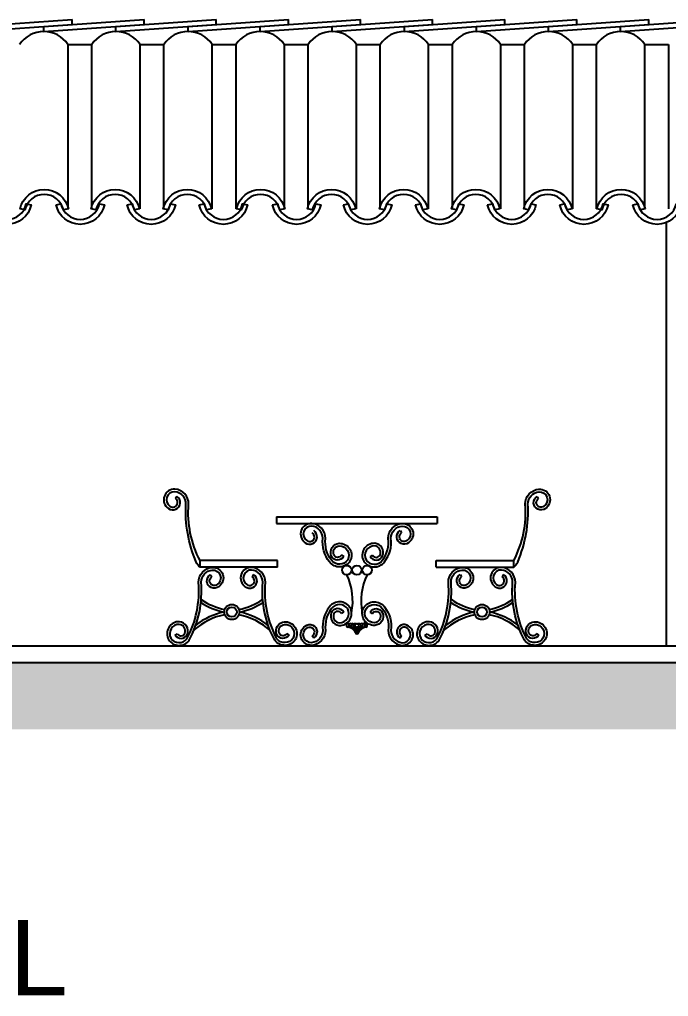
# Model space of a CAD drawing. Header units: millimetres. Extents: x 154.1 to 235.2, y 94.9 to 137.4.
# Drawn here: x 204.35 to 208.23, y 126.62 to 132.45 of the extents above; entities that cross this region are included whole.
import ezdxf

# ---------------------------------------------------------------- set-up
doc = ezdxf.new("R2010")
doc.units = ezdxf.units.MM
doc.header["$LTSCALE"] = 0.05
for name, color, linetype in [('Desnivel', 1, 'Continuous'), ('DESNÍVEL', 1, 'Continuous'), ('nivel', 1, 'Continuous'), ('PISO', 1, 'Continuous'), ('Texto', 2, 'Continuous')]:
    doc.layers.add(name, color=color, linetype=linetype)
doc.styles.add('ARIAL-00', font='arial.ttf')

# ---------------------------------------------------------------- blocks, each defined once
blk = doc.blocks.new('telha-portuguesa')
at = {"layer": 'DESNÍVEL'}
for points in [[(-0.0711, 0.0926), (-0.1004, 0.0862, 0.806168), (-0.3305, 0.0862), (-0.3598, 0.0926, -0.806168)], [(-0.1444, 0.1164), (-0.1151, 0.1228, 0.806168), (0.1151, 0.1228), (0.1444, 0.1164, -0.806168)]]:
    blk.add_lwpolyline(points, format="xyb", close=True, dxfattribs=at)

msp = doc.modelspace()

# ---------------------------------------------------------------- hatches: boundary and pattern name
at = {"layer": 'Desnivel'}
msp.add_hatch(color=256, dxfattribs=at).paths.add_polyline_path([(223.6257, 128.6112), (197.6257, 128.6112), (197.6257, 128.2112), (223.6257, 128.2112)])

# ---------------------------------------------------------------- linework, layer by layer
for p, q in [((204.6368, 132.3024), (204.7789, 132.3024)), ((205.0677, 132.3024), (205.2098, 132.3024)), ((205.4986, 132.3024), (205.6407, 132.3024)), ((205.9295, 132.3024), (206.0716, 132.3024)), ((206.3604, 132.3024), (206.5025, 132.3024)), ((206.7913, 132.3024), (206.9334, 132.3024)), ((207.2222, 132.3024), (207.3643, 132.3024)), ((207.6531, 132.3024), (207.7952, 132.3024)), ((208.084, 132.3024), (208.2261, 132.3024)), ((208.2125, 131.2384), (208.2125, 128.7112)), ((200.025, 128.7112), (214.9587, 128.7112)), ((197.6257, 128.6112), (223.6257, 128.6112))]:
    msp.add_line(p, q, dxfattribs=at)
at = {"layer": 'nivel'}
for p, q in [((204.0631, 132.4104), (204.6631, 132.4519)), ((204.0631, 132.3804), (204.6631, 132.4219)), ((204.494, 132.4104), (205.094, 132.4519)), ((204.494, 132.3804), (205.094, 132.4219)), ((204.6631, 132.4219), (204.6631, 132.4519)), ((204.9249, 132.4104), (205.5249, 132.4519)), ((204.9249, 132.3804), (205.5249, 132.4219)), ((205.094, 132.4219), (205.094, 132.4519)), ((205.3558, 132.4104), (205.9558, 132.4519)), ((205.3558, 132.3804), (205.9558, 132.4219)), ((205.5249, 132.4219), (205.5249, 132.4519)), ((205.7867, 132.4104), (206.3867, 132.4519)), ((205.7867, 132.3804), (206.3867, 132.4219)), ((205.9558, 132.4219), (205.9558, 132.4519)), ((206.2176, 132.4104), (206.8176, 132.4519)), ((206.2176, 132.3804), (206.8176, 132.4219)), ((206.3867, 132.4219), (206.3867, 132.4519)), ((206.6485, 132.4104), (207.2485, 132.4519)), ((206.6485, 132.3804), (207.2485, 132.4219)), ((206.8176, 132.4219), (206.8176, 132.4519)), ((207.0794, 132.4104), (207.6794, 132.4519)), ((207.0794, 132.3804), (207.6794, 132.4219)), ((207.2485, 132.4219), (207.2485, 132.4519)), ((207.5103, 132.4104), (208.1103, 132.4519)), ((207.5103, 132.3804), (208.1103, 132.4219)), ((207.6794, 132.4219), (207.6794, 132.4519)), ((207.9412, 132.4104), (208.5412, 132.4519)), ((207.9412, 132.3804), (208.5412, 132.4219)), ((208.1103, 132.4219), (208.1103, 132.4519)), ((204.494, 132.3804), (204.494, 132.4104)), ((204.494, 132.3804), (204.494, 132.4104)), ((204.9249, 132.3804), (204.9249, 132.4104)), ((204.9249, 132.3804), (204.9249, 132.4104)), ((205.3558, 132.3804), (205.3558, 132.4104)), ((205.3558, 132.3804), (205.3558, 132.4104)), ((205.7867, 132.3804), (205.7867, 132.4104)), ((205.7867, 132.3804), (205.7867, 132.4104)), ((206.2176, 132.3804), (206.2176, 132.4104)), ((206.2176, 132.3804), (206.2176, 132.4104)), ((206.6485, 132.3804), (206.6485, 132.4104)), ((206.6485, 132.3804), (206.6485, 132.4104)), ((207.0794, 132.3804), (207.0794, 132.4104)), ((207.0794, 132.3804), (207.0794, 132.4104)), ((207.5103, 132.3804), (207.5103, 132.4104)), ((207.5103, 132.3804), (207.5103, 132.4104)), ((207.9412, 132.3804), (207.9412, 132.4104)), ((207.9412, 132.3804), (207.9412, 132.4104)), ((204.6368, 132.3024), (204.6368, 131.3209)), ((204.7789, 132.3024), (204.7789, 131.3209)), ((205.0677, 132.3024), (205.0677, 131.3209)), ((205.2098, 132.3024), (205.2098, 131.3209)), ((205.4986, 132.3024), (205.4986, 131.3209)), ((205.6407, 132.3024), (205.6407, 131.3209)), ((205.9295, 132.3024), (205.9295, 131.3209)), ((206.0716, 132.3024), (206.0716, 131.3209)), ((206.3604, 132.3024), (206.3604, 131.3209)), ((206.5025, 132.3024), (206.5025, 131.3209)), ((206.7913, 132.3024), (206.7913, 131.3209)), ((206.9334, 132.3024), (206.9334, 131.3209)), ((207.2222, 132.3024), (207.2222, 131.3209)), ((207.3643, 132.3024), (207.3643, 131.3209)), ((207.6531, 132.3024), (207.6531, 131.3209)), ((207.7952, 132.3024), (207.7952, 131.3209)), ((208.084, 132.3024), (208.084, 131.3209)), ((208.2261, 132.3024), (208.2261, 131.3209))]:
    msp.add_line(p, q, dxfattribs=at)
for centre in [(204.494, 132.2078), (204.9249, 132.2078), (205.3558, 132.2078), (205.7867, 132.2078), (206.2176, 132.2078), (206.6485, 132.2078), (207.0794, 132.2078), (207.5103, 132.2078), (207.9412, 132.2078)]:
    msp.add_arc(centre, 0.1726, 33.24526, 146.75474, dxfattribs=at)
at = {"layer": 'PISO'}
for p, q in [((205.2888, 129.6034), (205.2802, 129.59)), ((207.4413, 129.6034), (207.4499, 129.59)), ((205.885, 129.4821), (205.885, 129.4421)), ((205.885, 129.4821), (206.845, 129.4821)), ((205.885, 129.4421), (206.845, 129.4421)), ((206.845, 129.4821), (206.845, 129.4421)), ((206.6233, 129.3988), (206.6319, 129.3853)), ((205.4282, 129.1796), (205.4282, 129.2196)), ((205.8909, 129.2196), (205.4282, 129.2196)), ((205.8909, 129.1796), (205.8909, 129.2196)), ((206.2859, 129.2434), (206.2722, 129.2516)), ((206.4441, 129.2434), (206.4579, 129.2516)), ((206.8392, 129.2196), (207.3019, 129.2196)), ((206.8392, 129.1796), (206.8392, 129.2196)), ((207.3019, 129.1796), (207.3019, 129.2196)), ((205.8909, 129.1796), (205.4282, 129.1796)), ((206.8392, 129.1796), (207.3019, 129.1796)), ((205.4889, 129.1362), (205.4975, 129.1227)), ((205.748, 129.1362), (205.7394, 129.1227)), ((206.9821, 129.1362), (206.9907, 129.1227)), ((207.2412, 129.1362), (207.2326, 129.1227)), ((206.2859, 128.9123), (206.2722, 128.9041)), ((206.4441, 128.9123), (206.4579, 128.9041)), ((205.2775, 128.7751), (205.2913, 128.7833)), ((205.9593, 128.7751), (205.9456, 128.7833)), ((206.1067, 128.7569), (206.0981, 128.7704)), ((206.3565, 128.7903), (206.3736, 128.7903)), ((206.6233, 128.7569), (206.6319, 128.7704)), ((206.7707, 128.7751), (206.7845, 128.7833)), ((207.4526, 128.7751), (207.4388, 128.7833)), ((206.0999, 128.714), (206.0999, 128.7136))]:
    msp.add_line(p, q, dxfattribs=at)
for points in [[(205.4282, 129.2196, -0.143824), (205.3594, 129.5569, 0.391126), (205.2778, 129.6467, 0.759717), (205.2383, 129.5313, 1.043718), (205.2888, 129.6034)], [(205.4282, 129.1796, -0.142665), (205.4043, 129.2109, -0.115874), (205.3434, 129.5576, 0.387891), (205.2766, 129.6308, 0.761459), (205.2477, 129.5443, 1.051213), (205.2802, 129.59)], [(207.3019, 129.2196, 0.143824), (207.3707, 129.5569, -0.391126), (207.4522, 129.6467, -0.759717), (207.4918, 129.5313, -1.043718), (207.4413, 129.6034)], [(207.3019, 129.1796, 0.142665), (207.3257, 129.2109, 0.115874), (207.3867, 129.5576, -0.387891), (207.4534, 129.6308, -0.761459), (207.4824, 129.5443, -1.051213), (207.4499, 129.59)], [(206.2722, 129.2516, -0.606021), (206.2265, 129.254, -0.493111), (206.2596, 129.3071, -0.587249), (206.31, 129.2245, -0.519986), (206.2132, 129.2216, -0.200451), (206.1773, 129.352, 0.392183), (206.0958, 129.4421, 0.759717), (206.0562, 129.3267, 1.043718), (206.1067, 129.3988, 1.096759)], [(206.4579, 129.2516, 0.606021), (206.5036, 129.254, 0.493111), (206.4704, 129.3071, 0.587249), (206.42, 129.2245, 0.519986), (206.5169, 129.2216, 0.200451), (206.5527, 129.352, -0.392183), (206.6343, 129.4421, -0.759717), (206.6739, 129.3267, -1.043718), (206.6233, 129.3988, -1.096759)], [(206.2859, 129.2434, -0.61075), (206.2117, 129.2479, -0.498753), (206.2585, 129.323, -0.591939), (206.3237, 129.2162, -0.52149), (206.2005, 129.2119, -0.198874), (206.1613, 129.353, 0.387891), (206.0946, 129.4262, 0.761459), (206.0656, 129.3396, 1.051213), (206.0981, 129.3853, 1.051213)], [(206.4441, 129.2434, 0.61075), (206.5184, 129.2479, 0.498753), (206.4715, 129.323, 0.591939), (206.4064, 129.2162, 0.52149), (206.5296, 129.2119, 0.198874), (206.5687, 129.353, -0.387891), (206.6355, 129.4262, -0.761459), (206.6644, 129.3396, -1.051213), (206.6319, 129.3853, -1.051213)], [(205.2775, 128.7751, 0.61075), (205.3517, 128.7796, 0.498753), (205.3049, 128.8548, 0.591939), (205.2397, 128.7479, 0.52149), (205.3629, 128.7436, 0.144154), (205.4342, 129.0904, -0.387891), (205.501, 129.1635, -0.761459), (205.53, 129.077, -1.051213), (205.4975, 129.1227)], [(205.2913, 128.7833, 0.606021), (205.3369, 128.7857, 0.493111), (205.3038, 128.8388, 0.587249), (205.2534, 128.7562, 0.51327), (205.3495, 128.7523, 0.143824), (205.4182, 129.0897, -0.391126), (205.4998, 129.1795, -0.759717), (205.5394, 129.0641, -1.043718), (205.4889, 129.1362, -1.043718)], [(205.9456, 128.7833, -0.606021), (205.8999, 128.7857, -0.493111), (205.933, 128.8388, -0.587249), (205.9834, 128.7562, -0.51327), (205.8874, 128.7523, -0.143824), (205.8186, 129.0897, 0.391126), (205.737, 129.1795, 0.759717), (205.6975, 129.0641, 1.043718), (205.748, 129.1362, 1.043718)], [(205.9593, 128.7751, -0.61075), (205.8851, 128.7796, -0.498753), (205.932, 128.8548, -0.591939), (205.9971, 128.7479, -0.52149), (205.8739, 128.7436, -0.144154), (205.8026, 129.0904, 0.387891), (205.7358, 129.1635, 0.761459), (205.7069, 129.077, 1.051213), (205.7394, 129.1227)], [(206.7707, 128.7751, 0.61075), (206.845, 128.7796, 0.498753), (206.7981, 128.8548, 0.591939), (206.733, 128.7479, 0.52149), (206.8561, 128.7436, 0.144154), (206.9275, 129.0904, -0.387891), (206.9942, 129.1635, -0.761459), (207.0232, 129.077, -1.051213), (206.9907, 129.1227)], [(206.7845, 128.7833, 0.606021), (206.8302, 128.7857, 0.493111), (206.797, 128.8388, 0.587249), (206.7466, 128.7562, 0.51327), (206.8427, 128.7523, 0.143824), (206.9115, 129.0897, -0.391126), (206.993, 129.1795, -0.759717), (207.0326, 129.0641, -1.043718), (206.9821, 129.1362, -1.043718)], [(207.4388, 128.7833, -0.606021), (207.3931, 128.7857, -0.493111), (207.4263, 128.8388, -0.587249), (207.4767, 128.7562, -0.51327), (207.3806, 128.7523, -0.143824), (207.3118, 129.0897, 0.391126), (207.2302, 129.1795, 0.759717), (207.1907, 129.0641, 1.043718), (207.2412, 129.1362, 1.043718)], [(207.4526, 128.7751, -0.61075), (207.3783, 128.7796, -0.498753), (207.4252, 128.8548, -0.591939), (207.4903, 128.7479, -0.52149), (207.3671, 128.7436, -0.144154), (207.2958, 129.0904, 0.387891), (207.2291, 129.1635, 0.761459), (207.2001, 129.077, 1.051213), (207.2326, 129.1227)], [(206.2859, 128.9123, 0.61075), (206.2117, 128.9078, 0.498753), (206.2585, 128.8327, 0.591939), (206.3237, 128.9395, 0.52149), (206.2005, 128.9438, 0.198874), (206.1613, 128.8027, -0.387891), (206.0946, 128.7295, -0.761459), (206.0656, 128.8161, -1.051213), (206.0981, 128.7704, -1.051213)], [(206.4441, 128.9123, -0.61075), (206.5184, 128.9078, -0.498753), (206.4715, 128.8327, -0.591939), (206.4064, 128.9395, -0.52149), (206.5296, 128.9438, -0.198874), (206.5687, 128.8027, 0.387891), (206.6355, 128.7295, 0.761459), (206.6644, 128.8161, 1.051213), (206.6319, 128.7704, 1.051213)], [(206.2722, 128.9041, 0.606021), (206.2265, 128.9017, 0.493111), (206.2596, 128.8486, 0.587249), (206.31, 128.9312, 0.519986), (206.2132, 128.9341, 0.200451), (206.1773, 128.8037, -0.392183), (206.0958, 128.7136, -0.759717), (206.0562, 128.829, -1.043718), (206.1067, 128.7569, -1.096759)], [(206.4579, 128.9041, -0.606021), (206.5036, 128.9017, -0.493111), (206.4704, 128.8486, -0.587249), (206.42, 128.9312, -0.519986), (206.5169, 128.9341, -0.200451), (206.5527, 128.8037, 0.392183), (206.6343, 128.7136, 0.759717), (206.6739, 128.829, 1.043718), (206.6233, 128.7569, 1.096759)]]:
    msp.add_lwpolyline(points, format="xyb", dxfattribs=at)
for centre, radius in [((206.3047, 129.1631), 0.0281), ((206.365, 129.1631), 0.0281), ((206.4254, 129.1631), 0.0281), ((205.6174, 128.9125), 0.0455), ((205.6174, 128.9125), 0.0295), ((207.1127, 128.9125), 0.0455), ((207.1127, 128.9125), 0.0295), ((206.365, 128.8321), 0.011)]:
    msp.add_circle(centre, radius, dxfattribs=at)
for centre, radius, start, end in [((205.9775, 128.979), 0.3624, 348.80156, 25.48754), ((206.7525, 128.979), 0.3624, 154.51246, 191.19844), ((205.6494, 129.3025), 0.3977, 236.96129, 258.74294), ((205.6494, 129.3025), 0.3817, 235.70112, 258.69524), ((205.5853, 129.3025), 0.3817, 281.30476, 304.66649), ((205.5853, 129.3025), 0.3977, 281.25706, 303.38094), ((207.1448, 129.3025), 0.3977, 236.61906, 258.74294), ((207.1448, 129.3025), 0.3817, 235.33351, 258.69524), ((207.0806, 129.3025), 0.3817, 281.30476, 304.29888), ((207.0806, 129.3025), 0.3977, 281.25706, 303.03871), ((205.6494, 128.5224), 0.3977, 101.25706, 128.43165), ((205.5853, 128.5224), 0.3977, 51.02379, 78.74294), ((207.1448, 128.5224), 0.3977, 101.25706, 128.97621), ((207.0806, 128.5224), 0.3977, 51.56835, 78.74294), ((205.6494, 128.5224), 0.3817, 101.30476, 132.68783), ((205.5853, 128.5224), 0.3817, 46.60544, 78.69524), ((206.7525, 128.979), 0.3624, 198.36979, 202.01098), ((207.1448, 128.5224), 0.3817, 101.30476, 133.39456), ((207.0806, 128.5224), 0.3817, 47.31217, 78.69524), ((206.3135, 128.8321), 0.011, 53.14078, 260.21764), ((206.3098, 128.7707), 0.0506, 22.82548, 87.91856), ((206.3268, 128.8321), 0.011, 53.14078, 260.21764), ((206.3186, 128.7833), 0.0385, 10.53446, 80.63562), ((206.34, 128.8321), 0.011, 53.14078, 260.21764), ((206.3217, 128.7895), 0.0357, 1.21016, 62.58387), ((206.3535, 128.8311), 0.0117, 61.62148, 237.09919), ((206.3252, 128.796), 0.0335, 350.21312, 49.03291), ((206.3032, 128.8034), 0.0573, 346.73788, 23.14245), ((206.4269, 128.8034), 0.0573, 156.85755, 193.26212), ((206.3766, 128.8311), 0.0117, 302.90081, 118.37852), ((206.4049, 128.796), 0.0335, 130.96709, 189.78688), ((206.4084, 128.7895), 0.0357, 117.41613, 178.78984), ((206.4203, 128.7707), 0.0506, 92.08144, 157.17452), ((206.4114, 128.7833), 0.0385, 99.36438, 169.46554), ((206.3901, 128.8321), 0.011, 279.78236, 126.85922), ((206.4033, 128.8321), 0.011, 279.78236, 126.85922), ((206.4165, 128.8321), 0.011, 279.78236, 126.85922), ((206.365, 128.7917), 0.00866, 189.17387, 350.82613)]:
    msp.add_arc(centre, radius, start, end, dxfattribs=at)

# ---------------------------------------------------------------- block references
for p in [(204.2743, 131.2283), (204.7116, 131.2283), (205.1361, 131.2283), (205.567, 131.2283), (206.0048, 131.2283), (206.4288, 131.2283), (206.8597, 131.2283), (207.2906, 131.2283), (207.7215, 131.2283), (208.1588, 131.2283)]:
    msp.add_blockref('telha-portuguesa', p)

# ---------------------------------------------------------------- texts
at = {"layer": 'Texto', "style": 'ARIAL-00'}
msp.add_text('FACHADA FRONTAL', height=0.45, dxfattribs=at).set_placement((198.5265, 126.6226))

doc.saveas('drawing.dxf')
